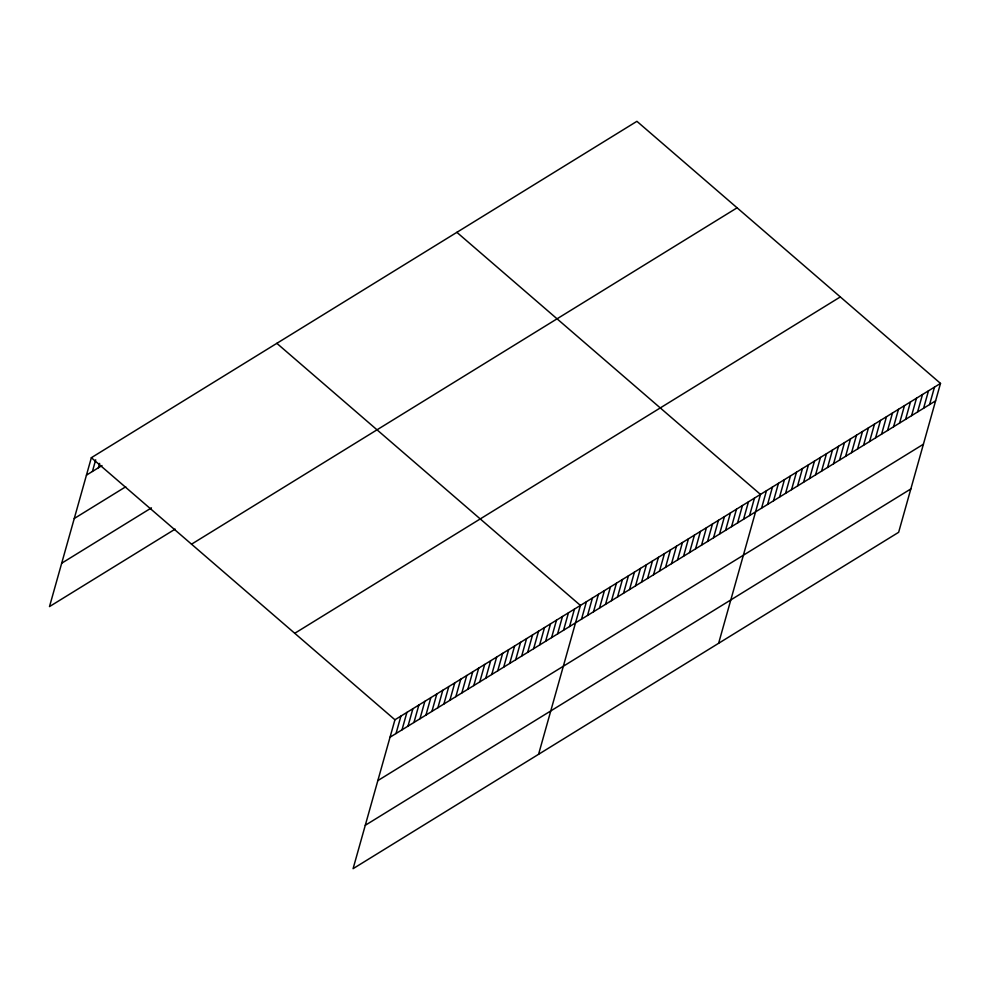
<?xml version="1.0" encoding="UTF-8"?>
<svg xmlns="http://www.w3.org/2000/svg" width="990" height="990" viewBox="0 0 990 990"><rect width="100%" height="100%" fill="white"/><g stroke="black" fill="none" stroke-linecap="round" stroke-linejoin="round"><path stroke-width="1.49" d="M940.5 383.415L394.936 719.779L353.084 868.676L898.648 532.298L940.5 383.415L636.916 121.325L91.352 457.702L49.5 606.585L175.156 529.118M92.429 471.45L95.696 459.818M98.418 467.75L99.644 463.394M396.025 733.528L400.925 716.092M402.002 729.84L406.902 712.404M407.991 726.153L412.892 708.716M413.969 722.465L418.869 705.029M419.958 718.777L424.858 701.341M425.935 715.089L430.836 697.653M431.925 711.389L436.825 693.965M437.902 707.702L442.802 690.265M443.891 704.014L448.792 686.577M449.868 700.326L454.769 682.89M455.858 696.638L460.758 679.202M461.835 692.951L466.736 675.514M467.825 689.263L472.725 671.826M473.802 685.575L478.702 668.139M479.791 681.875L484.692 664.451M485.768 678.187L490.669 660.751M491.758 674.499L496.658 657.063M497.735 670.812L502.635 653.375M503.724 667.124L508.625 649.688M509.702 663.436L514.614 646M515.691 659.748L520.591 642.312M521.681 656.061L526.581 638.624M527.658 652.373L532.558 634.937M533.647 648.673L538.548 631.249M539.624 644.985L544.525 627.549M545.614 641.297L550.514 623.861M551.591 637.61L556.491 620.173M557.58 633.922L562.481 616.485M563.558 630.234L568.458 612.798M569.547 626.546L574.447 609.11M538.572 754.306L580.425 605.422L276.841 343.332M581.526 619.158L586.427 601.722M587.528 615.458L592.428 598.022M593.53 611.758L598.43 594.322M599.532 608.058L604.432 590.622M605.534 604.358L610.434 586.922M611.535 600.658L616.436 583.221M617.537 596.958L622.438 579.521M623.539 593.257L628.44 575.821M629.541 589.557L634.441 572.121M635.543 585.857L640.443 568.421M641.545 582.157L646.445 564.721M647.547 578.457L652.447 561.021M653.548 574.757L658.449 557.321M659.538 571.057L664.451 553.62M665.54 567.357L670.44 549.92M671.542 563.657L676.442 546.22M677.544 559.956L682.444 542.52M683.546 556.256L688.446 538.82M689.547 552.556L694.448 535.12M695.549 548.856L700.45 531.42M701.551 545.156L706.452 527.72M707.553 541.456L712.454 524.019M713.555 537.756L718.455 520.319M719.557 534.056L724.457 516.619M725.559 530.355L730.459 512.919M731.56 526.655L736.461 509.219M737.562 522.955L742.463 505.519M743.564 519.255L748.465 501.819M749.566 515.555L754.467 498.118M718.616 643.302L760.468 494.418L456.873 232.328M761.57 508.155L766.47 490.718M767.572 504.454L772.472 487.018M773.561 500.754L778.462 483.318M779.563 497.054L784.464 479.618M785.565 493.354L790.466 475.918M791.567 489.654L796.467 472.218M797.569 485.954L802.469 468.518M803.571 482.254L808.471 464.817M809.573 478.554L814.473 461.117M815.574 474.854L820.475 457.417M821.576 471.153L826.477 453.717M827.578 467.453L832.479 450.017M833.58 463.753L838.481 446.317M839.582 460.053L844.482 442.617M845.584 456.353L850.484 438.917M851.586 452.653L856.486 435.216M857.587 448.953L862.488 431.516M863.589 445.253L868.49 427.816M869.591 441.552L874.492 424.116M875.593 437.852L880.494 420.416M881.583 434.152L886.483 416.716M887.585 430.452L892.485 413.016M893.586 426.752L898.487 409.315M899.588 423.052L904.489 405.615M905.59 419.352L910.491 401.915M911.592 415.651L916.493 398.215M917.594 411.951L922.494 394.515M923.596 408.251L928.496 390.815M929.598 404.551L934.498 387.115M86.452 475.138L102.007 465.548M74.25 518.513L125.718 486.783M61.689 563.211L151.445 507.87M191.528 544.191L737.092 207.813M294.748 633.291L840.312 296.926M390.035 737.216L935.6 400.851M377.846 780.603L923.41 444.225M365.285 825.289L910.85 488.924M91.352 457.702L394.936 719.779"/></g></svg>
